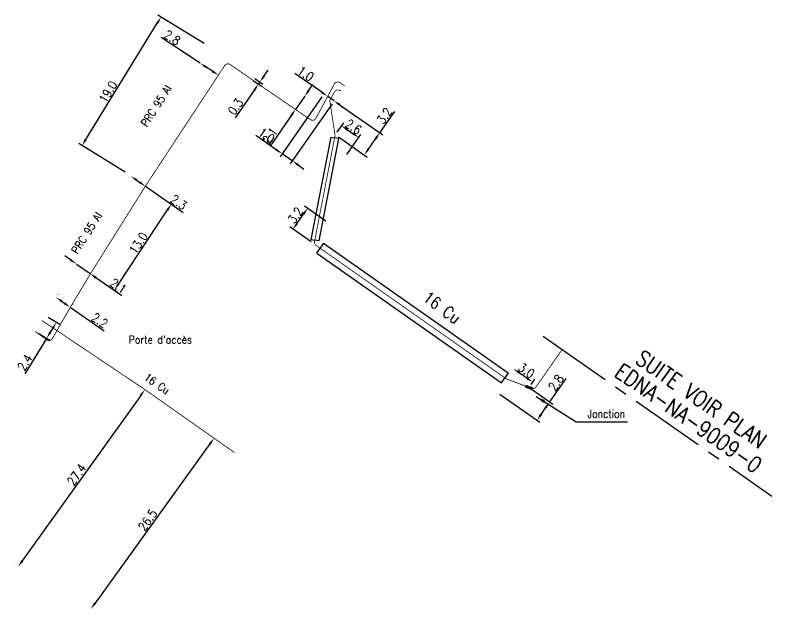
# Model space of a CAD drawing. Header units: millimetres. Extents: x 185000 to 186000, y 127000 to 128000.
# Drawn here: x 185710.8 to 185806.1, y 127451.7 to 127526.5 of the extents above; entities that cross this region are included whole.
import ezdxf
from ezdxf.enums import TextEntityAlignment as Align

# ---------------------------------------------------------------- set-up
doc = ezdxf.new("R2010")
doc.units = ezdxf.units.MM
doc.header["$PDMODE"] = 34
doc.linetypes.add('CENTER2', pattern=[28.575, 19.05, -3.175, 3.175, -3.175])
doc.layers.get('0').update_dxf_attribs({"linetype": 'CONTINUOUS'})
doc.layers.get('DEFPOINTS').update_dxf_attribs({"linetype": 'CONTINUOUS'})
for name, color, linetype in [('M_120', 5, 'M_ST_13'), ('M_300', 7, 'CONTINUOUS'), ('M_400', 7, 'CONTINUOUS'), ('M_930', 7, 'CONTINUOUS')]:
    doc.layers.add(name, color=color, linetype=linetype)
doc.styles.get("Standard").update_dxf_attribs({"font": 'romans.shx', "width": 0.85})
doc.linetypes.add('M_ST_13', pattern='A,5,-0.3,["oo",Standard,S=1.5,R=0,X=0,Y=-0.5],-3', length=8.3)
doc.dimstyles.get("Standard").update_dxf_attribs({"dimtxt": 1.5, "dimasz": 1.2, "dimexe": 0.625, "dimexo": 0.625, "dimgap": 0.25, "dimtad": 1, "dimdec": 1, "dimzin": 0, "dimdsep": 46, "dimtxsty": 'Standard', "dimcen": -0.5, "dimadec": 0, "dimazin": 0, "dimtfac": 1, "dimtdec": 1, "dimtmove": 0, "dimatfit": 3, "dimfxl": 0, "dimtolj": 1, "dimtzin": 0, "dimarcsym": 0})

# ---------------------------------------------------------------- blocks, each defined once
blk = doc.blocks.new('*D0')
at = {"layer": 'DEFPOINTS', "color": 0, "linetype": 'Continuous', "transparency": 16777216}
for p in [(185747.276, 127516.266), (185747.276, 127516.266), (185746.108, 127514.581)]:
    blk.add_point(p, dxfattribs=at)
at = {"layer": 'M_120', "color": 0, "linetype": 'Continuous', "lineweight": -2, "transparency": 16777216}
for p, q in [((185747.789, 127517.005), (185748.302, 127517.745)), ((185747.276, 127516.266), (185746.108, 127514.581)), ((185745.595, 127513.841), (185742.914, 127509.975))]:
    blk.add_line(p, q, dxfattribs=at)
at = {"layer": 'M_120', "color": 0, "linetype": 'Continuous', "transparency": 16777216}
for points in [[(185747.666, 127517.091), (185747.912, 127516.92), (185747.276, 127516.266)], [(185745.472, 127513.927), (185745.719, 127513.756), (185746.108, 127514.581)]]:
    blk.add_solid(points, dxfattribs=at)
at = {"layer": 'M_120', "color": 0, "linetype": 'Continuous', "transparency": 16777216, "insert": (185742.898, 127511.267), "char_height": 1.125, "attachment_point": 5, "rotation": 55.26362}
blk.add_mtext('\\A1;2.1', dxfattribs=at)
blk = doc.blocks.new('*D1')
at = {"layer": 'DEFPOINTS', "color": 0, "linetype": 'Continuous', "transparency": 16777216}
for p in [(185740.418, 127518.488), (185740.601, 127518.751), (185741.632, 127518.036)]:
    blk.add_point(p, dxfattribs=at)
at = {"layer": 'M_120', "color": 0, "linetype": 'Continuous', "lineweight": -2, "transparency": 16777216}
for p, q in [((185742.144, 127518.776), (185742.657, 127519.516)), ((185740.804, 127518.221), (185741.835, 127517.506)), ((185740.986, 127518.484), (185742.017, 127517.769)), ((185741.632, 127518.036), (185741.45, 127517.773)), ((185740.937, 127517.034), (185738.502, 127513.52))]:
    blk.add_line(p, q, dxfattribs=at)
at = {"layer": 'M_120', "color": 0, "linetype": 'Continuous', "transparency": 16777216}
for points in [[(185742.021, 127518.862), (185742.268, 127518.691), (185741.632, 127518.036)], [(185740.814, 127517.119), (185741.06, 127516.948), (185741.45, 127517.773)]]:
    blk.add_solid(points, dxfattribs=at)
at = {"layer": 'M_120', "color": 0, "linetype": 'Continuous', "transparency": 16777216, "insert": (185738.563, 127514.924), "char_height": 1.125, "attachment_point": 5, "rotation": 55.28593}
blk.add_mtext('\\A1;0.3', dxfattribs=at)
blk = doc.blocks.new('*D2')
at = {"layer": 'DEFPOINTS', "color": 0, "linetype": 'Continuous', "transparency": 16777216}
for p in [(185734.108, 127520.415), (185734.108, 127520.415), (185736.403, 127518.9)]:
    blk.add_point(p, dxfattribs=at)
at = {"layer": 'M_120', "color": 0, "linetype": 'Continuous', "lineweight": -2, "transparency": 16777216}
for p, q in [((185734.108, 127520.415), (185729.188, 127523.662)), ((185735.652, 127519.396), (185734.859, 127519.919))]:
    blk.add_line(p, q, dxfattribs=at)
at = {"layer": 'M_120', "color": 0, "linetype": 'Continuous', "transparency": 16777216}
for points in [[(185734.942, 127520.044), (185734.777, 127519.794), (185734.108, 127520.415)], [(185735.735, 127519.521), (185735.57, 127519.271), (185736.403, 127518.9)]]:
    blk.add_solid(points, dxfattribs=at)
at = {"layer": 'M_120', "color": 0, "linetype": 'Continuous', "transparency": 16777216, "insert": (185730.593, 127523.633), "char_height": 1.125, "attachment_point": 5, "rotation": 326.57906}
blk.add_mtext('\\A1;2.8', dxfattribs=at)
blk = doc.blocks.new('*D3')
at = {"layer": 'DEFPOINTS', "color": 0, "linetype": 'Continuous', "transparency": 16777216}
for p in [(185725.36, 127506.197), (185725.36, 127506.197), (185727.206, 127504.911)]:
    blk.add_point(p, dxfattribs=at)
at = {"layer": 'M_120', "color": 0, "linetype": 'Continuous', "lineweight": -2, "transparency": 16777216}
for p, q in [((185726.098, 127505.683), (185726.467, 127505.426)), ((185727.206, 127504.911), (185731.95, 127501.605))]:
    blk.add_line(p, q, dxfattribs=at)
at = {"layer": 'M_120', "color": 0, "linetype": 'Continuous', "transparency": 16777216}
for points in [[(185726.184, 127505.806), (185726.012, 127505.56), (185725.36, 127506.197)], [(185726.553, 127505.549), (185726.381, 127505.303), (185727.206, 127504.911)]]:
    blk.add_solid(points, dxfattribs=at)
at = {"layer": 'M_120', "color": 0, "linetype": 'Continuous', "transparency": 16777216, "insert": (185731.403, 127502.901), "char_height": 1.125, "attachment_point": 5, "rotation": 325.13159}
blk.add_mtext('\\A1;2.3', dxfattribs=at)
blk = doc.blocks.new('*D4')
at = {"layer": 'DEFPOINTS', "color": 0, "linetype": 'Continuous', "transparency": 16777216}
for p in [(185718.527, 127495.113), (185718.527, 127495.113), (185720.25, 127493.913)]:
    blk.add_point(p, dxfattribs=at)
at = {"layer": 'M_120', "color": 0, "linetype": 'Continuous', "lineweight": -2, "transparency": 16777216}
for p, q in [((185717.789, 127495.628), (185717.051, 127496.142)), ((185718.527, 127495.113), (185720.25, 127493.913)), ((185720.989, 127493.398), (185724.235, 127491.136))]:
    blk.add_line(p, q, dxfattribs=at)
at = {"layer": 'M_120', "color": 0, "linetype": 'Continuous', "transparency": 16777216}
for points in [[(185717.875, 127495.751), (185717.703, 127495.505), (185718.527, 127495.113)], [(185721.075, 127493.521), (185720.903, 127493.275), (185720.25, 127493.913)]]:
    blk.add_solid(points, dxfattribs=at)
at = {"layer": 'M_120', "color": 0, "linetype": 'Continuous', "transparency": 16777216, "insert": (185723.8, 127492.354), "char_height": 1.125, "attachment_point": 5, "rotation": 325.13159}
blk.add_mtext('\\A1;2.1', dxfattribs=at)
blk = doc.blocks.new('*D5')
at = {"layer": 'DEFPOINTS', "color": 0, "linetype": 'Continuous', "transparency": 16777216}
for p in [(185728.961, 127503.688), (185730.494, 127502.672), (185721.776, 127492.85)]:
    blk.add_point(p, dxfattribs=at)
at = {"layer": 'M_120', "color": 0, "linetype": 'Continuous', "lineweight": -2, "transparency": 16777216}
for p, q in [((185729.351, 127503.429), (185730.884, 127502.413)), ((185723.806, 127492.584), (185729.996, 127501.922)), ((185722.167, 127492.591), (185723.7, 127491.575))]:
    blk.add_line(p, q, dxfattribs=at)
at = {"layer": 'M_120', "color": 0, "linetype": 'Continuous', "transparency": 16777216}
for points in [[(185729.871, 127502.005), (185730.122, 127501.839), (185730.494, 127502.672)], [(185723.681, 127492.667), (185723.931, 127492.501), (185723.309, 127491.834)]]:
    blk.add_solid(points, dxfattribs=at)
at = {"layer": 'M_120', "color": 0, "linetype": 'Continuous', "transparency": 16777216, "insert": (185726.33, 127497.748), "char_height": 1.125, "attachment_point": 5, "rotation": 56.45937}
blk.add_mtext('\\A1;13.0', dxfattribs=at)
blk = doc.blocks.new('*D6')
at = {"layer": 'DEFPOINTS', "color": 0, "linetype": 'Continuous', "transparency": 16777216}
for p in [(185714.578, 127488.678), (185716.019, 127487.795), (185713.325, 127486.631)]:
    blk.add_point(p, dxfattribs=at)
at = {"layer": 'M_120', "color": 0, "linetype": 'Continuous', "lineweight": -2, "transparency": 16777216}
for p, q in [((185714.978, 127488.433), (185716.419, 127487.551)), ((185715.549, 127487.028), (185715.236, 127486.516)), ((185714.766, 127485.749), (185712.036, 127481.29)), ((185713.725, 127486.386), (185715.166, 127485.504))]:
    blk.add_line(p, q, dxfattribs=at)
at = {"layer": 'M_120', "color": 0, "linetype": 'Continuous', "transparency": 16777216}
for points in [[(185715.421, 127487.106), (185715.677, 127486.95), (185716.019, 127487.795)], [(185715.108, 127486.594), (185715.364, 127486.438), (185714.766, 127485.749)]]:
    blk.add_solid(points, dxfattribs=at)
at = {"layer": 'M_120', "color": 0, "linetype": 'Continuous', "transparency": 16777216, "insert": (185712.03, 127482.715), "char_height": 1.125, "attachment_point": 5, "rotation": 58.52572}
blk.add_mtext('\\A1;2.4', dxfattribs=at)
blk = doc.blocks.new('*D7')
at = {"layer": 'DEFPOINTS', "color": 0, "linetype": 'Continuous', "transparency": 16777216}
for p in [(185715.937, 127490.899), (185715.951, 127490.918), (185717.745, 127489.644)]:
    blk.add_point(p, dxfattribs=at)
at = {"layer": 'M_120', "color": 0, "linetype": 'Continuous', "lineweight": -2, "transparency": 16777216}
for p, q in [((185716.205, 127491.284), (185716.218, 127491.303)), ((185716.69, 127490.404), (185717.018, 127490.176)), ((185717.758, 127489.663), (185722.009, 127486.712)), ((185718.012, 127490.029), (185718.025, 127490.048))]:
    blk.add_line(p, q, dxfattribs=at)
at = {"layer": 'M_120', "color": 0, "linetype": 'Continuous', "transparency": 16777216}
for points in [[(185716.775, 127490.528), (185716.604, 127490.281), (185715.951, 127490.918)], [(185717.104, 127490.299), (185716.933, 127490.053), (185717.758, 127489.663)]]:
    blk.add_solid(points, dxfattribs=at)
at = {"layer": 'M_120', "color": 0, "linetype": 'Continuous', "transparency": 16777216, "insert": (185721.46, 127488.006), "char_height": 1.125, "attachment_point": 5, "rotation": 325.23046}
blk.add_mtext('\\A1;2.2', dxfattribs=at)
blk = doc.blocks.new('*D8')
at = {"layer": 'DEFPOINTS', "color": 0, "linetype": 'Continuous', "transparency": 16777216}
for p in [(185727.142, 127479.306), (185711.19, 127457.004), (185711.19, 127457.004)]:
    blk.add_point(p, dxfattribs=at)
at = {"layer": 'M_120', "color": 0, "linetype": 'Continuous', "lineweight": -2, "transparency": 16777216}
for p, q in [((185726.761, 127479.579), (185726.761, 127479.579)), ((185726.619, 127478.574), (185711.713, 127457.736)), ((185710.808, 127457.277), (185710.808, 127457.277))]:
    blk.add_line(p, q, dxfattribs=at)
at = {"layer": 'M_120', "color": 0, "linetype": 'Continuous', "transparency": 16777216}
for points in [[(185726.497, 127478.662), (185726.741, 127478.487), (185727.142, 127479.306)], [(185711.591, 127457.824), (185711.835, 127457.649), (185711.19, 127457.004)]]:
    blk.add_solid(points, dxfattribs=at)
at = {"layer": 'M_120', "color": 0, "linetype": 'Continuous', "transparency": 16777216, "insert": (185718.556, 127468.592), "char_height": 1.125, "attachment_point": 5, "rotation": 54.42425}
blk.add_mtext('\\A1;27.4', dxfattribs=at)
blk = doc.blocks.new('*D9')
at = {"layer": 'DEFPOINTS', "color": 0, "linetype": 'Continuous', "transparency": 16777216}
for p in [(185735.856, 127473.18), (185720.358, 127451.684), (185720.358, 127451.684)]:
    blk.add_point(p, dxfattribs=at)
at = {"layer": 'M_120', "color": 0, "linetype": 'Continuous', "lineweight": -2, "transparency": 16777216}
blk.add_line((185735.329, 127472.45), (185720.885, 127452.414), dxfattribs=at)
at = {"layer": 'M_120', "color": 0, "linetype": 'Continuous', "transparency": 16777216}
for points in [[(185735.208, 127472.537), (185735.451, 127472.362), (185735.856, 127473.18)], [(185720.763, 127452.501), (185721.006, 127452.326), (185720.358, 127451.684)]]:
    blk.add_solid(points, dxfattribs=at)
at = {"layer": 'M_120', "color": 0, "linetype": 'Continuous', "transparency": 16777216, "insert": (185727.499, 127462.87), "char_height": 1.125, "attachment_point": 5, "rotation": 54.21057}
blk.add_mtext('\\A1;26.5', dxfattribs=at)
blk = doc.blocks.new('*D10')
at = {"layer": 'DEFPOINTS', "color": 0, "linetype": 'Continuous', "transparency": 16777216}
for p in [(185729.182, 127526.215), (185735.004, 127522.635), (185725.052, 127506.45)]:
    blk.add_point(p, dxfattribs=at)
at = {"layer": 'M_120', "color": 0, "linetype": 'Continuous', "lineweight": -2, "transparency": 16777216}
for p, q in [((185734.604, 127522.88), (185728.782, 127526.46)), ((185719.701, 127510.796), (185728.71, 127525.448)), ((185724.653, 127506.695), (185718.83, 127510.275))]:
    blk.add_line(p, q, dxfattribs=at)
at = {"layer": 'M_120', "color": 0, "linetype": 'Continuous', "transparency": 16777216}
for points in [[(185728.582, 127525.527), (185728.838, 127525.37), (185729.182, 127526.215)], [(185719.573, 127510.875), (185719.829, 127510.718), (185719.23, 127510.03)]]:
    blk.add_solid(points, dxfattribs=at)
at = {"layer": 'M_120', "color": 0, "linetype": 'Continuous', "transparency": 16777216, "insert": (185722.512, 127516.799), "char_height": 1.125, "attachment_point": 5, "rotation": 58.414}
blk.add_mtext('\\A1;19.0', dxfattribs=at)
blk = doc.blocks.new('*D334')
at = {"layer": 'DEFPOINTS', "color": 0, "linetype": 'Continuous', "transparency": 16777216}
for p in [(185751.1, 127511.339), (185754.06, 127511.049), (185752.311, 127508.516)]:
    blk.add_point(p, dxfattribs=at)
at = {"layer": 'M_120', "color": 0, "linetype": 'Continuous', "lineweight": -2, "transparency": 16777216}
for p, q in [((185751.367, 127511.725), (185752.187, 127512.912)), ((185752.661, 127512.015), (185753.319, 127511.56)), ((185752.577, 127508.902), (185754.326, 127511.435))]:
    blk.add_line(p, q, dxfattribs=at)
at = {"layer": 'M_120', "color": 0, "linetype": 'Continuous', "transparency": 16777216}
for points in [[(185752.746, 127512.138), (185752.576, 127511.892), (185751.92, 127512.526)], [(185753.405, 127511.684), (185753.234, 127511.437), (185754.06, 127511.049)]]:
    blk.add_solid(points, dxfattribs=at)
at = {"layer": 'M_120', "color": 0, "linetype": 'Continuous', "transparency": 16777216, "insert": (185753.416, 127512.405), "char_height": 1.125, "attachment_point": 5, "rotation": 325.37754}
blk.add_mtext('\\A1;2.6', dxfattribs=at)
blk = doc.blocks.new('*D335')
at = {"layer": 'DEFPOINTS', "color": 0, "linetype": 'Continuous', "transparency": 16777216}
for p in [(185749.719, 127516.545), (185750.989, 127515.655), (185745.706, 127508.109)]:
    blk.add_point(p, dxfattribs=at)
at = {"layer": 'M_120', "color": 0, "linetype": 'Continuous', "lineweight": -2, "transparency": 16777216}
for p, q in [((185749.45, 127516.161), (185744.167, 127508.614)), ((185750.72, 127515.271), (185745.437, 127507.725)), ((185743.699, 127509.514), (185741.125, 127511.316)), ((185745.706, 127508.109), (185744.436, 127508.998)), ((185746.444, 127507.593), (185747.181, 127507.077))]:
    blk.add_line(p, q, dxfattribs=at)
at = {"layer": 'M_120', "color": 0, "linetype": 'Continuous', "transparency": 16777216}
for points in [[(185743.785, 127509.637), (185743.613, 127509.391), (185744.436, 127508.998)], [(185746.53, 127507.716), (185746.358, 127507.47), (185745.706, 127508.109)]]:
    blk.add_solid(points, dxfattribs=at)
at = {"layer": 'M_120', "color": 0, "linetype": 'Continuous', "transparency": 16777216, "insert": (185742.473, 127511.288), "char_height": 1.125, "attachment_point": 5, "rotation": 325.00537}
blk.add_mtext('\\A1;1.0', dxfattribs=at)
blk = doc.blocks.new('*D336')
at = {"layer": 'DEFPOINTS', "color": 0, "linetype": 'Continuous', "transparency": 16777216}
for p in [(185747.64, 127502.128), (185750.299, 127500.253), (185748.455, 127497.638)]:
    blk.add_point(p, dxfattribs=at)
at = {"layer": 'M_120', "color": 0, "linetype": 'Continuous', "lineweight": -2, "transparency": 16777216}
for p, q in [((185749.916, 127500.523), (185747.257, 127502.399)), ((185746.314, 127500.249), (185747.121, 127501.393)), ((185748.072, 127497.908), (185745.412, 127499.783))]:
    blk.add_line(p, q, dxfattribs=at)
at = {"layer": 'M_120', "color": 0, "linetype": 'Continuous', "transparency": 16777216}
for points in [[(185746.998, 127501.479), (185747.244, 127501.306), (185747.64, 127502.128)], [(185746.192, 127500.335), (185746.437, 127500.162), (185745.796, 127499.513)]]:
    blk.add_solid(points, dxfattribs=at)
at = {"layer": 'M_120', "color": 0, "linetype": 'Continuous', "transparency": 16777216, "insert": (185746.105, 127501.253), "char_height": 1.125, "attachment_point": 5, "rotation": 54.81069}
blk.add_mtext('\\A1;3.2', dxfattribs=at)
blk = doc.blocks.new('*D337')
at = {"layer": 'DEFPOINTS', "color": 0, "linetype": 'Continuous', "transparency": 16777216}
for p in [(185773.538, 127481.948), (185773.538, 127481.948), (185775.53, 127479.563)]:
    blk.add_point(p, dxfattribs=at)
at = {"layer": 'M_120', "color": 0, "linetype": 'Continuous', "lineweight": -2, "transparency": 16777216}
for p, q in [((185775.257, 127480.741), (185774.275, 127481.431)), ((185775.799, 127479.947), (185776.263, 127480.608))]:
    blk.add_line(p, q, dxfattribs=at)
at = {"layer": 'M_120', "color": 0, "linetype": 'Continuous', "transparency": 16777216}
for points in [[(185774.361, 127481.554), (185774.189, 127481.308), (185773.538, 127481.948)], [(185775.344, 127480.864), (185775.171, 127480.619), (185775.994, 127480.225)]]:
    blk.add_solid(points, dxfattribs=at)
at = {"layer": 'M_120', "color": 0, "linetype": 'Continuous', "transparency": 16777216, "insert": (185775.197, 127481.7), "char_height": 1.125, "attachment_point": 5, "rotation": 324.94198}
blk.add_mtext('\\A1;3.0', dxfattribs=at)
blk = doc.blocks.new('*D338')
at = {"layer": 'DEFPOINTS', "color": 0, "linetype": 'Continuous', "transparency": 16777216}
for p in [(185775.53, 127479.563), (185771.467, 127478.996), (185776.518, 127475.447)]:
    blk.add_point(p, dxfattribs=at)
at = {"layer": 'M_120', "color": 0, "linetype": 'Continuous', "lineweight": -2, "transparency": 16777216}
for p, q in [((185778.128, 127477.738), (185780.221, 127480.715)), ((185775.914, 127479.294), (185778.512, 127477.468)), ((185771.851, 127478.726), (185776.902, 127475.177)), ((185777.036, 127476.183), (185777.611, 127477.001))]:
    blk.add_line(p, q, dxfattribs=at)
at = {"layer": 'M_120', "color": 0, "linetype": 'Continuous', "transparency": 16777216}
for points in [[(185777.488, 127477.087), (185777.733, 127476.915), (185778.128, 127477.738)], [(185776.913, 127476.269), (185777.158, 127476.097), (185776.518, 127475.447)]]:
    blk.add_solid(points, dxfattribs=at)
at = {"layer": 'M_120', "color": 0, "linetype": 'Continuous', "transparency": 16777216, "insert": (185778.923, 127480.173), "char_height": 1.125, "attachment_point": 5, "rotation": 54.90499}
blk.add_mtext('\\A1;2.8', dxfattribs=at)
blk = doc.blocks.new('M_300_03')
at = {"color": 0, "linetype": 'Continuous'}
blk.add_solid([(-0.5, 0.1875), (-0.5, -0.1875), (0.5, 0.1875), (0.5, -0.1875)], dxfattribs=at)
at = {"color": 0, "linetype": 'Continuous', "width": 0.75, "flags": 3}
for tag, p in [('DEF_LEG', (0, -5)), ('DEF_COUP', (0, -7.5)), ('DEF_TYPE', (0, -10))]:
    blk.add_attdef(tag, text='', height=1.2, dxfattribs=at).set_placement(p, align=Align.MIDDLE)
blk = doc.blocks.new('*D339')
at = {"layer": 'DEFPOINTS', "color": 0, "linetype": 'Continuous', "transparency": 16777216}
for p in [(185750.17, 127516.228), (185750.989, 127515.655), (185750.989, 127515.655)]:
    blk.add_point(p, dxfattribs=at)
at = {"layer": 'M_120', "color": 0, "linetype": 'Continuous', "lineweight": -2, "transparency": 16777216}
for p, q in [((185749.432, 127516.744), (185746.042, 127519.113)), ((185750.989, 127515.655), (185750.17, 127516.228)), ((185751.727, 127515.14), (185752.465, 127514.624))]:
    blk.add_line(p, q, dxfattribs=at)
at = {"layer": 'M_120', "color": 0, "linetype": 'Continuous', "transparency": 16777216}
for points in [[(185749.518, 127516.867), (185749.346, 127516.621), (185750.17, 127516.228)], [(185751.813, 127515.263), (185751.641, 127515.017), (185750.989, 127515.655)]]:
    blk.add_solid(points, dxfattribs=at)
at = {"layer": 'M_120', "color": 0, "linetype": 'Continuous', "transparency": 16777216, "insert": (185747.391, 127519.086), "char_height": 1.125, "attachment_point": 5, "rotation": 325.04915}
blk.add_mtext('\\A1;1.0', dxfattribs=at)
blk = doc.blocks.new('*D340')
at = {"layer": 'DEFPOINTS', "color": 0, "linetype": 'Continuous', "transparency": 16777216}
for p in [(185750.989, 127515.655), (185756.73, 127511.643), (185751.142, 127511.391)]:
    blk.add_point(p, dxfattribs=at)
at = {"layer": 'M_120', "color": 0, "linetype": 'Continuous', "lineweight": -2, "transparency": 16777216}
for p, q in [((185751.373, 127515.387), (185757.114, 127511.375)), ((185756.73, 127511.643), (185758.608, 127514.331)), ((185751.526, 127511.122), (185755.161, 127508.581)), ((185755.293, 127509.588), (185756.214, 127510.906))]:
    blk.add_line(p, q, dxfattribs=at)
at = {"layer": 'M_120', "color": 0, "linetype": 'Continuous', "transparency": 16777216}
for points in [[(185756.091, 127510.992), (185756.337, 127510.82), (185756.73, 127511.643)], [(185755.17, 127509.674), (185755.416, 127509.502), (185754.777, 127508.85)]]:
    blk.add_solid(points, dxfattribs=at)
at = {"layer": 'M_120', "color": 0, "linetype": 'Continuous', "transparency": 16777216, "insert": (185757.312, 127513.785), "char_height": 1.125, "attachment_point": 5, "rotation": 55.04915}
blk.add_mtext('\\A1;3.2', dxfattribs=at)

msp = doc.modelspace()

# ---------------------------------------------------------------- linework, layer by layer
at = {"layer": 'M_120', "const_width": 0.1}
for points in [[(185752.308, 127517.54), (185751.723, 127517.95, 0.450077), (185750.995, 127517.775), (185750.17, 127516.228), (185748.693, 127513.48, -0.446225), (185747.97, 127513.304), (185746.108, 127514.581), (185740.418, 127518.488), (185737.897, 127520.238, 0.421638), (185737.194, 127520.102), (185736.403, 127518.9), (185727.206, 127504.911), (185720.293, 127493.893), (185717.745, 127489.644), (185715.506, 127485.729, -0.446748), (185714.778, 127485.573), (185713.325, 127486.631)], [(185751.849, 127516.886), (185751.755, 127516.952, 0.438709), (185751.036, 127516.794), (185750.506, 127515.884, 0.188111), (185750.449, 127515.525), (185751.087, 127511.425, -0.086482), (185751.084, 127511.253), (185751.035, 127511), (185748.547, 127498.115), (185748.516, 127497.956, 0.295603), (185748.72, 127497.452), (185772.606, 127480.691, 0.062251), (185772.715, 127480.633), (185775.53, 127479.563), (185775.816, 127479.454, 0.343351), (185776.403, 127479.635), (185779.688, 127484.336)]]:
    msp.add_lwpolyline(points, format="xyb", dxfattribs=at)
msp.add_lwpolyline([(185714.168, 127488.008), (185727.142, 127479.306), (185738.446, 127471.359)], dxfattribs=at)
at = {"layer": 'M_400', "color": 7, "linetype": 'CONTINUOUS'}
for p, q in [((185750.544, 127511.095), (185748.056, 127498.21)), ((185751.526, 127510.905), (185749.038, 127498.02)), ((185750.544, 127511.095), (185751.035, 127511)), ((185751.526, 127510.905), (185751.035, 127511)), ((185748.056, 127498.21), (185748.547, 127498.115)), ((185749.038, 127498.02), (185748.547, 127498.115)), ((185749.643, 127497.721), (185749.212, 127497.107)), ((185749.643, 127497.721), (185772.907, 127481.396)), ((185748.781, 127496.493), (185749.212, 127497.107)), ((185748.781, 127496.493), (185772.045, 127480.168)), ((185772.907, 127481.396), (185772.476, 127480.782)), ((185772.045, 127480.168), (185772.476, 127480.782))]:
    msp.add_line(p, q, dxfattribs=at)
at = {"layer": 'M_930', "linetype": 'CENTER2', "ltscale": 0.5, "flags": 128}
msp.add_lwpolyline([(185777.287, 127486.013), (185779.688, 127484.336), (185806.104, 127465.885)], dxfattribs=at)

# ---------------------------------------------------------------- block references
at = {"layer": 'M_300', "rotation": 160.4571467190463}
msp.add_blockref('M_300_03', (185775.53, 127479.563), dxfattribs=at)

# ---------------------------------------------------------------- texts
at = {"layer": 'M_120', "width": 0.85}
for s, rotation, p in [('PRC 95 Al', 57.30166, (185728.577, 127515.044)), ('PRC 95 Al', 57.30166, (185719.832, 127499.029)), ('16 Cu', 325.72362, (185728.675, 127480.043))]:
    msp.add_text(s, height=1, rotation=rotation, dxfattribs=at).set_placement(p, align=Align.MIDDLE)
at = {"layer": 'M_120', "linetype": 'Continuous', "width": 0.85}
msp.add_text('16 Cu', height=1.5, rotation=323.15355, dxfattribs=at).set_placement((185764.556, 127489.649), align=Align.MIDDLE)
at = {"layer": 'M_120', "width": 0.85}
msp.add_text("Porte d'accès", height=1, dxfattribs=at).set_placement((185729.091, 127485.589), align=Align.MIDDLE)
at = {"layer": 'M_300', "linetype": 'Continuous', "insert": (185782.889, 127476.256), "char_height": 1, "attachment_point": 4}
msp.add_mtext('Jonction', dxfattribs=at)
at = {"layer": 'M_930', "width": 0.85}
for s, p in [('SUITE VOIR PLAN', (185796.635, 127477.261)), ('EDNA-NA-9009-0', (185795.035, 127474.876))]:
    msp.add_text(s, height=2, rotation=325.06706, dxfattribs=at).set_placement(p, align=Align.CENTER)

# ---------------------------------------------------------------- dimensions: what is measured, and where the dimension line sits
at = {"layer": 'M_120', "linetype": 'Continuous'}
for base, p1, p2, angle, picture, middle, dimtype in [((185729.182, 127526.215), (185725.052, 127506.45), (185735.004, 127522.635), 58.414, '*D10', (185723.15, 127516.406), 161), ((185734.108, 127520.415), (185736.403, 127518.9), (185734.108, 127520.415), 146.57906, '*D2', (185730.18, 127523.007), 161), ((185750.989, 127515.655), (185750.17, 127516.228), (185750.989, 127515.655), 145.04915, '*D339', (185746.961, 127518.471), 160), ((185741.632, 127518.036), (185740.418, 127518.488), (185740.601, 127518.751), 55.28593, '*D1', (185739.18, 127514.497), 161), ((185747.2762, 127516.2656), (185746.1081, 127514.581), (185747.2762, 127516.2656), 55.26362, '*D0', (185743.5141, 127510.8399), 161), ((185754.06, 127511.049), (185751.1, 127511.339), (185752.311, 127508.516), 145.37754, '*D334', (185752.99, 127511.788), 160), ((185725.359581, 127506.1974), (185727.205632, 127504.911089), (185725.359581, 127506.1974), 145.131585, '*D3', (185730.974183, 127502.285199), 161), ((185730.494, 127502.672), (185721.776, 127492.85), (185728.961, 127503.688), 56.45937, '*D5', (185726.955, 127497.333), 161), ((185747.64, 127502.128), (185748.455, 127497.638), (185750.299, 127500.253), 234.81069, '*D336', (185746.718, 127500.821), 160), ((185718.527, 127495.113), (185720.25, 127493.913), (185718.527, 127495.113), 145.13159, '*D4', (185723.371, 127491.738), 161), ((185715.951, 127490.918), (185717.745, 127489.644), (185715.937, 127490.899), 145.23046, '*D7', (185721.032, 127487.39), 161), ((185716.019, 127487.795), (185713.325, 127486.631), (185714.578, 127488.678), 58.52572, '*D6', (185712.669, 127482.323), 161), ((185773.538, 127481.948), (185775.53, 127479.563), (185773.538, 127481.948), 324.94198, '*D337', (185774.766, 127481.086), 160), ((185776.518, 127475.447), (185775.53, 127479.563), (185771.467, 127478.996), 54.90499, '*D338', (185779.537, 127479.742), 160), ((185711.19, 127457.004), (185727.142, 127479.306), (185711.19, 127457.004), 234.42425, '*D8', (185719.166, 127468.155), 161), ((185720.358, 127451.684), (185735.856, 127473.18), (185720.358, 127451.684), 234.21057, '*D9', (185728.107, 127462.432), 161)]:
    dim = msp.add_linear_dim(base=base, p1=p1, p2=p2, angle=angle, dimstyle='Standard', override={"dimscale": 0.75}, dxfattribs=at)
    dim.commit()
    dim.dimension.update_dxf_attribs({"geometry": picture, "text_midpoint": middle, "dimtype": dimtype})
for base, p1, angle, text, picture, middle in [((185745.706, 127508.109), (185749.719, 127516.545), 145.00537, '1.0', '*D335', (185742.043, 127510.673)), ((185756.73, 127511.643), (185751.142, 127511.391), 235.04915, '3.2', '*D340', (185757.926, 127513.356))]:
    dim = msp.add_linear_dim(base=base, p1=p1, p2=(185750.989, 127515.655), angle=angle, text=text, dimstyle='Standard', override={"dimscale": 0.75}, dxfattribs=at)
    dim.commit()
    dim.dimension.update_dxf_attribs({"geometry": picture, "text_midpoint": middle, "dimtype": 160})

# ---------------------------------------------------------------- leaders
at = {"layer": 'M_300', "linetype": 'Continuous', "annotation_type": 0, "has_hookline": 1, "hookline_direction": 0, "text_width": 5.019}
msp.add_leader([(185776.409, 127478.434), (185781.439, 127475.256), (185782.639, 127475.256)], dimstyle='Standard', dxfattribs=at)

doc.saveas('drawing.dxf')
